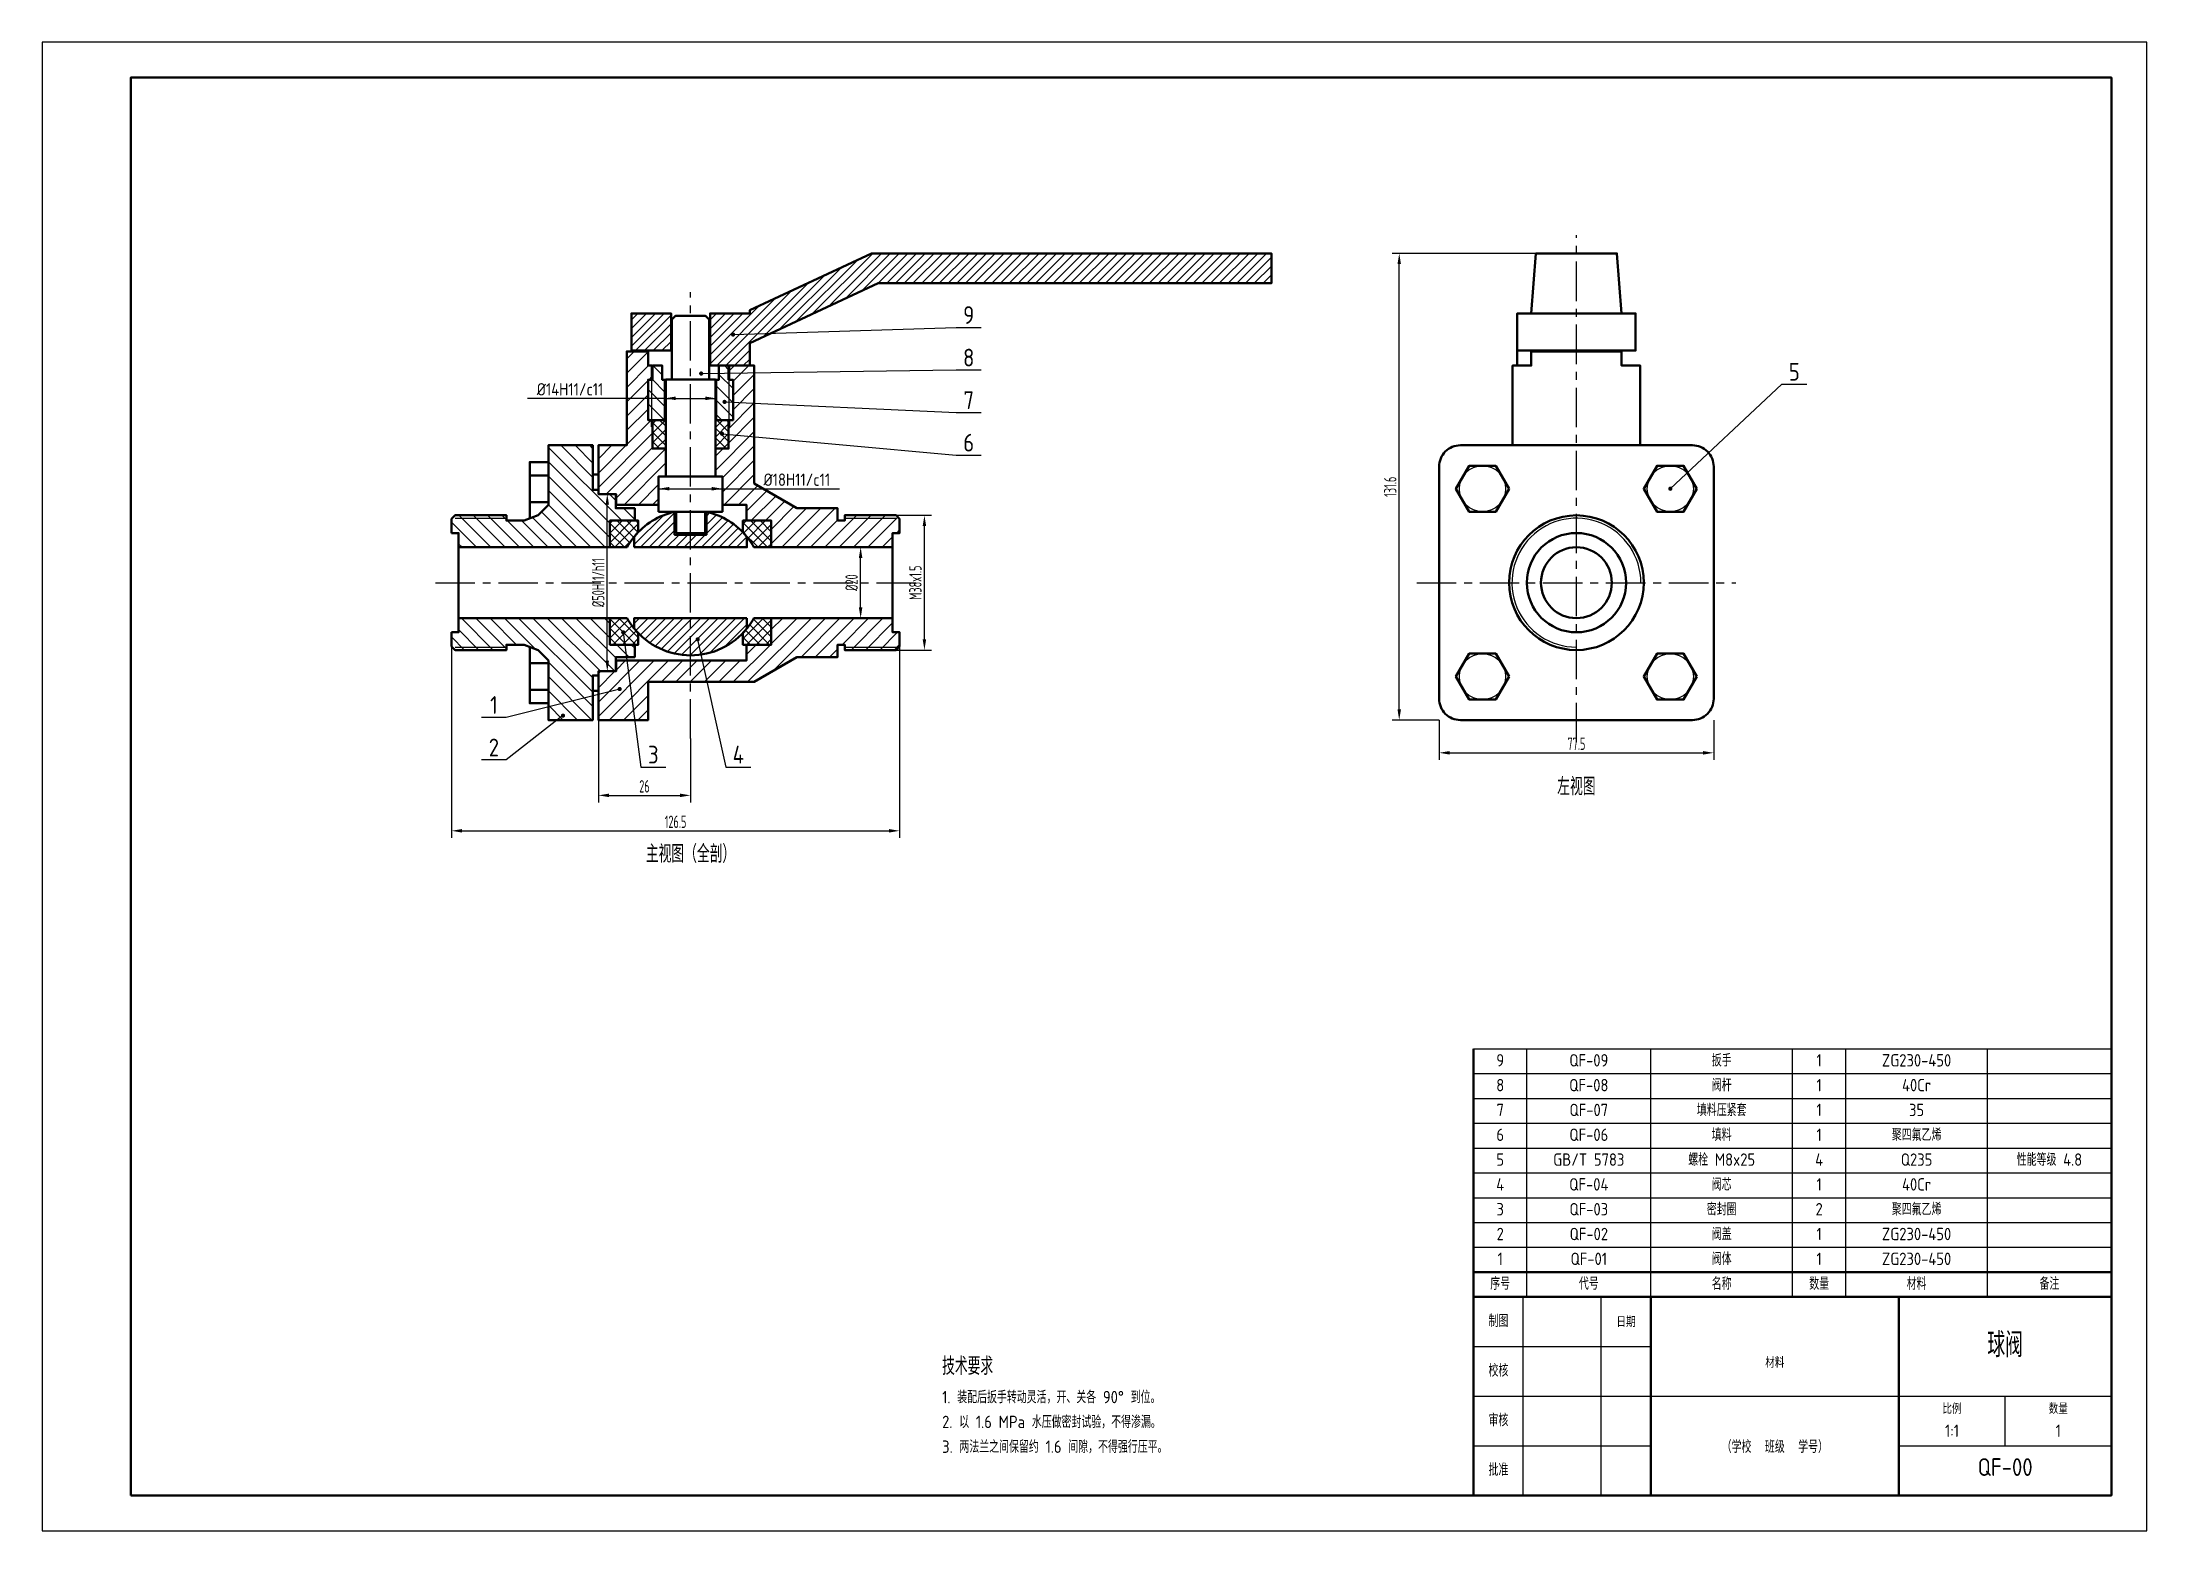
# Model space of a CAD drawing. Header units: millimetres. Extents: x 0 to 594, y 0 to 420.
import ezdxf
from ezdxf.enums import TextEntityAlignment as Align

# ---------------------------------------------------------------- set-up
doc = ezdxf.new("R2010")
doc.units = ezdxf.units.MM
doc.header["$LTSCALE"] = 3.5
doc.linetypes.add('CENTER', pattern=[5.08, 3.175, -0.635, 0.635, -0.635])
for name, color, linetype, lineweight in [('01粗实线', 7, 'CONTINUOUS', 50), ('02细实线', 3, 'CONTINUOUS', 25), ('04点画线', 1, 'CENTER', 25), ('05剖面线', 3, 'CONTINUOUS', 25), ('06尺寸', 3, 'CONTINUOUS', 25), ('07文字', 3, 'CONTINUOUS', 25), ('08图框', 7, 'CONTINUOUS', 50)]:
    doc.layers.add(name, color=color, linetype=linetype, lineweight=lineweight)
doc.styles.add('GB', font='gbenor.shx', dxfattribs={"width": 0.7, "bigfont": 'gbcbig.shx'})
doc.dimstyles.new('GB', dxfattribs={"dimtxt": 3.5, "dimasz": 3, "dimexe": 2, "dimexo": 0, "dimgap": 0.8, "dimtad": 1, "dimtxsty": 'GB', "dimcen": 2.5, "dimclrd": 3, "dimclre": 3, "dimclrt": 3, "dimazin": 3, "dimtfac": 1, "dimtmove": 0, "dimatfit": 3})

msp = doc.modelspace()

# ---------------------------------------------------------------- hatches: boundary and pattern name
at = {"layer": '05剖面线'}
h = msp.add_hatch(dxfattribs=at)
h.set_pattern_fill('ANSI31', scale=0.55)
h.paths.add_polyline_path([(188.5, 328.75), (199.7, 328.75), (199.7, 335.07), (235.95, 351.97), (346.95, 351.97), (346.95, 360.37), (234.08, 360.37), (199.7, 344.34), (199.7, 343.47), (188.5, 343.47)])
h = msp.add_hatch(dxfattribs=at)
h.set_pattern_fill('ANSI31', scale=0.55)
h.paths.add_polyline_path([(166.3, 332.97), (177.5, 332.97), (177.5, 343.47), (166.3, 343.47)])
h = msp.add_hatch(dxfattribs=at)
h.set_pattern_fill('ANSI31', scale=0.9)
h.paths.add_polyline_path([(157, 292.5), (157, 306.25), (165, 306.25), (165, 332.75), (171, 332.75), (171, 328.75), (172.08, 328.75), (172.08, 324.75), (171, 324.75), (171, 313.35), (172.08, 313.35), (172.08, 311.5), (172.25, 311.5), (172.25, 305.35), (176, 305.35), (176, 297.5), (174, 297.5), (174, 289.5), (162, 289.5), (162, 292.5)])
h = msp.add_hatch(dxfattribs=at)
h.set_pattern_fill('ANSI31', scale=0.9, angle=90)
h.paths.add_polyline_path([(171, 313.35), (175.79, 313.35), (175.79, 324.75), (175, 324.75), (175, 328.75), (172.25, 328.75), (172.25, 324.75), (171, 324.75)])
h = msp.add_hatch(dxfattribs=at)
h.set_pattern_fill('ANSI31', scale=0.9)
h.paths.add_polyline_path([(192, 289.5), (192, 297.5), (190, 297.5), (190, 305.35), (193.75, 305.35), (193.75, 311.5), (193.92, 311.5), (193.92, 313.35), (195, 313.35), (195, 324.75), (193.92, 324.75), (193.92, 328.75), (201, 328.75), (201, 295.5), (213, 288.5), (224.5, 288.5), (224.5, 285), (226.5, 285), (226.5, 286.5), (241, 286.5), (242, 285.5), (242, 281.5), (240, 281.5), (240, 277.5), (205.76, 277.5), (205.76, 285), (198.76, 285), (198.76, 289.5)])
h = msp.add_hatch(dxfattribs=at)
h.set_pattern_fill('ANSI31', scale=0.9, angle=90)
h.paths.add_polyline_path([(195, 313.35), (190.21, 313.35), (190.21, 324.75), (191, 324.75), (191, 328.75), (193.75, 328.75), (193.75, 324.75), (195, 324.75)])
h = msp.add_hatch(dxfattribs=at)
h.set_pattern_fill('ANSI37', scale=0.6)
h.paths.add_polyline_path([(172.25, 305.35), (176, 305.35), (176, 313.35), (172.25, 313.35)])
h = msp.add_hatch(dxfattribs=at)
h.set_pattern_fill('ANSI37', scale=0.6)
h.paths.add_polyline_path([(190, 305.35), (193.75, 305.35), (193.75, 313.35), (190, 313.35)])
h = msp.add_hatch(dxfattribs=at)
h.set_pattern_fill('ANSI31', scale=0.9, angle=90)
h.paths.add_polyline_path([(115.54, 281.5), (115.54, 285.5), (116.54, 286.5), (131.04, 286.5), (131.04, 285), (136, 285), (140, 286.5), (142.9, 289.5), (142.9, 306.25), (155.4, 306.25), (155.4, 293.68), (157, 293.68), (157, 292.5), (161.9, 292.5), (161.9, 288.5), (167.24, 288.5), (167.24, 285), (160.24, 285), (160.24, 277.5), (117.54, 277.5), (117.54, 281.5)])
h = msp.add_hatch(dxfattribs=at)
h.set_pattern_fill('ANSI31', scale=0.55)
h.paths.add_polyline_path([(167.1, 277.5), (167.1, 280.44, -0.168149), (178.5, 287.5), (178.5, 281), (187.5, 281), (187.5, 287.5, -0.168149), (198.9, 280.44), (198.9, 277.5)])
h = msp.add_hatch(dxfattribs=at)
h.set_pattern_fill('ANSI37', scale=0.6)
h.paths.add_polyline_path([(160.24, 277.5), (160.24, 285), (168.24, 285), (168.24, 281.73, 0.0645121), (165.1, 277.5)])
h = msp.add_hatch(dxfattribs=at)
h.set_pattern_fill('ANSI37', scale=0.6)
h.paths.add_polyline_path([(205.76, 277.5), (205.76, 285), (197.76, 285), (197.76, 281.73, -0.0645121), (200.9, 277.5)])
h = msp.add_hatch(dxfattribs=at)
h.set_pattern_fill('ANSI31', scale=0.9, angle=90)
h.paths.add_polyline_path([(115.54, 253.5), (115.54, 249.5), (116.54, 248.5), (131.04, 248.5), (131.04, 250), (136, 250), (140, 248.5), (142.9, 245.5), (142.9, 228.75), (155.4, 228.75), (155.4, 241.32), (157, 241.32), (157, 242.5), (161.9, 242.5), (161.9, 246.5), (167.24, 246.5), (167.24, 250), (160.24, 250), (160.24, 257.5), (117.54, 257.5), (117.54, 253.5)])
h = msp.add_hatch(dxfattribs=at)
h.set_pattern_fill('ANSI31', scale=0.9)
h.paths.add_polyline_path([(157, 242.5), (157, 228.75), (171, 228.75), (171, 239.5), (201, 239.5), (213, 246.5), (224.5, 246.5), (224.5, 250), (226.5, 250), (226.5, 248.5), (241, 248.5), (242, 249.5), (242, 253.5), (240, 253.5), (240, 257.5), (205.76, 257.5), (205.76, 250), (198.76, 250), (198.76, 245.5), (162, 245.5), (162, 242.5)])
h = msp.add_hatch(dxfattribs=at)
h.set_pattern_fill('ANSI37', scale=0.6)
h.paths.add_polyline_path([(160.24, 257.5), (160.24, 250), (168.24, 250), (168.24, 253.27, -0.0645121), (165.1, 257.5)])
h = msp.add_hatch(dxfattribs=at)
h.set_pattern_fill('ANSI31', scale=0.55)
h.paths.add_polyline_path([(198.9, 257.5), (198.9, 254.56, -0.4754804), (167.1, 254.56), (167.1, 257.5)])
h = msp.add_hatch(dxfattribs=at)
h.set_pattern_fill('ANSI37', scale=0.6)
h.paths.add_polyline_path([(205.76, 257.5), (205.76, 250), (197.76, 250), (197.76, 253.27, 0.0645121), (200.9, 257.5)])
at = {"layer": '06尺寸'}
h = msp.add_hatch(color=3, dxfattribs=at)
edge = h.paths.add_edge_path()
edge.add_arc((195, 337.5), 0.6, 0, 360)
h = msp.add_hatch(color=3, dxfattribs=at)
edge = h.paths.add_edge_path()
edge.add_arc((186, 326.5), 0.6, 0, 360)
h = msp.add_hatch(color=3, dxfattribs=at)
edge = h.paths.add_edge_path()
edge.add_arc((192.6, 318.5), 0.6, 0, 360)
h = msp.add_hatch(color=3, dxfattribs=at)
edge = h.paths.add_edge_path()
edge.add_arc((191.9, 309.5), 0.6, 0, 360)
h = msp.add_hatch(color=3, dxfattribs=at)
edge = h.paths.add_edge_path()
edge.add_arc((459.5, 294), 0.6, 0, 360)
h = msp.add_hatch(color=3, dxfattribs=at)
edge = h.paths.add_edge_path()
edge.add_arc((164, 253.5), 0.6, 0, 360)
h = msp.add_hatch(color=3, dxfattribs=at)
edge = h.paths.add_edge_path()
edge.add_arc((185, 251.5), 0.6, 0, 360)
h = msp.add_hatch(color=3, dxfattribs=at)
edge = h.paths.add_edge_path()
edge.add_arc((163, 237.5), 0.6, 0, 360)
h = msp.add_hatch(color=3, dxfattribs=at)
edge = h.paths.add_edge_path()
edge.add_arc((147, 230), 0.6, 0, 360)

# ---------------------------------------------------------------- linework, layer by layer
at = {"layer": '01粗实线'}
for p, q in [((137.6, 297.75), (142.9, 297.75)), ((155.4, 298), (157, 298)), ((131.04, 285.69), (131.04, 286.5)), ((137.6, 290.25), (142.9, 290.25)), ((226.5, 285.69), (226.5, 286.5)), ((117.54, 257.5), (117.54, 277.5)), ((240, 257.5), (240, 277.5)), ((131.04, 249.31), (131.04, 248.5)), ((137.6, 244.75), (142.9, 244.75)), ((226.5, 249.31), (226.5, 248.5)), ((137.6, 237.25), (142.9, 237.25)), ((155.4, 237), (157, 237))]:
    msp.add_line(p, q, dxfattribs=at)
for points in [[(188.5, 328.75), (199.7, 328.75), (199.7, 335.07), (235.95, 351.97), (346.95, 351.97), (346.95, 360.37), (234.08, 360.37), (199.7, 344.34), (199.7, 343.47), (188.5, 343.47)], [(166.3, 332.97), (177.5, 332.97), (177.5, 343.47), (166.3, 343.47)], [(416.3, 332.97), (449.7, 332.97), (449.7, 343.47), (416.3, 343.47)], [(157, 292.5), (157, 306.25), (165, 306.25), (165, 332.75), (171, 332.75), (171, 328.75), (172.08, 328.75), (172.08, 324.75), (171, 324.75), (171, 313.35), (172.08, 313.35), (172.08, 311.5), (172.25, 311.5), (172.25, 305.35), (176, 305.35), (176, 297.5), (174, 297.5), (174, 289.5), (162, 289.5), (162, 292.5)], [(416.3, 328.75), (420.27, 328.75), (420.27, 332.97), (416.3, 332.97)], [(171, 313.35), (175.79, 313.35), (175.79, 324.75), (175, 324.75), (175, 328.75), (172.25, 328.75), (172.25, 324.75), (171, 324.75)], [(192, 289.5), (192, 297.5), (190, 297.5), (190, 305.35), (193.75, 305.35), (193.75, 311.5), (193.92, 311.5), (193.92, 313.35), (195, 313.35), (195, 324.75), (193.92, 324.75), (193.92, 328.75), (201, 328.75), (201, 295.5), (213, 288.5), (224.5, 288.5), (224.5, 285), (226.5, 285), (226.5, 286.5), (241, 286.5), (242, 285.5), (242, 281.5), (240, 281.5), (240, 277.5), (205.76, 277.5), (205.76, 285), (198.76, 285), (198.76, 289.5)], [(195, 313.35), (190.21, 313.35), (190.21, 324.75), (191, 324.75), (191, 328.75), (193.75, 328.75), (193.75, 324.75), (195, 324.75)], [(176, 297.5), (190, 297.5), (190, 324.78), (176, 324.78)], [(172.25, 305.35), (176, 305.35), (176, 313.35), (172.25, 313.35)], [(190, 305.35), (193.75, 305.35), (193.75, 313.35), (190, 313.35)], [(115.54, 281.5), (115.54, 285.5), (116.54, 286.5), (131.04, 286.5), (131.04, 285), (136, 285), (140, 286.5), (142.9, 289.5), (142.9, 306.25), (155.4, 306.25), (155.4, 293.68), (157, 293.68), (157, 292.5), (161.9, 292.5), (161.9, 288.5), (167.24, 288.5), (167.24, 285), (160.24, 285), (160.24, 277.5), (117.54, 277.5), (117.54, 281.5)], [(174, 287.5), (192, 287.5), (192, 297.5), (174, 297.5)], [(414, 294), (410.25, 300.495), (402.75, 300.495), (399, 294), (402.75, 287.505), (410.25, 287.505)], [(467, 294), (463.25, 300.495), (455.75, 300.495), (452, 294), (455.75, 287.505), (463.25, 287.505)], [(178.9, 281.5), (187.1, 281.5), (187.1, 287.5), (178.9, 287.5)], [(115.54, 253.5), (115.54, 249.5), (116.54, 248.5), (131.04, 248.5), (131.04, 250), (136, 250), (140, 248.5), (142.9, 245.5), (142.9, 228.75), (155.4, 228.75), (155.4, 241.32), (157, 241.32), (157, 242.5), (161.9, 242.5), (161.9, 246.5), (167.24, 246.5), (167.24, 250), (160.24, 250), (160.24, 257.5), (117.54, 257.5), (117.54, 253.5)], [(157, 242.5), (157, 228.75), (171, 228.75), (171, 239.5), (201, 239.5), (213, 246.5), (224.5, 246.5), (224.5, 250), (226.5, 250), (226.5, 248.5), (241, 248.5), (242, 249.5), (242, 253.5), (240, 253.5), (240, 257.5), (205.76, 257.5), (205.76, 250), (198.76, 250), (198.76, 245.5), (162, 245.5), (162, 242.5)], [(414, 241), (410.25, 247.495), (402.75, 247.495), (399, 241), (402.75, 234.505), (410.25, 234.505)], [(467, 241), (463.25, 247.495), (455.75, 247.495), (452, 241), (455.75, 234.505), (463.25, 234.505)]]:
    msp.add_lwpolyline(points, close=True, dxfattribs=at)
for points in [[(420.23, 343.47), (421.59, 360.37), (444.41, 360.37), (445.77, 343.47)], [(177.75, 324.78), (177.75, 341.78), (178.75, 342.78), (187.25, 342.78), (188.25, 341.78), (188.25, 324.78)], [(415, 306.25), (415, 328.75), (420.27, 328.75), (420.27, 332.75), (445.73, 332.75), (445.73, 328.75), (451, 328.75), (451, 306.25)], [(137.6, 285.6), (137.6, 301.5), (142.9, 301.5), (142.9, 289.5)], [(137.6, 249.4), (137.6, 233.5), (142.9, 233.5), (142.9, 245.5)]]:
    msp.add_lwpolyline(points, dxfattribs=at)
for points in [[(400.25, 306.25), (465.75, 306.25, -0.4142136), (471.75, 300.25), (471.75, 234.75, -0.4142136), (465.75, 228.75), (400.25, 228.75, -0.4142136), (394.25, 234.75), (394.25, 300.25, -0.4142136), (400.25, 306.25)], [(167.1, 277.5), (167.1, 280.44, -0.168149), (178.5, 287.5), (178.5, 281), (187.5, 281), (187.5, 287.5, -0.168149), (198.9, 280.44), (198.9, 277.5)], [(160.24, 277.5), (160.24, 285), (168.24, 285), (168.24, 281.73, 0.0645121), (165.1, 277.5)], [(205.76, 277.5), (205.76, 285), (197.76, 285), (197.76, 281.73, -0.0645121), (200.9, 277.5)], [(160.24, 257.5), (160.24, 250), (168.24, 250), (168.24, 253.27, -0.0645121), (165.1, 257.5)], [(198.9, 257.5), (198.9, 254.56, -0.4754804), (167.1, 254.56), (167.1, 257.5)], [(205.76, 257.5), (205.76, 250), (197.76, 250), (197.76, 253.27, 0.0645121), (200.9, 257.5)]]:
    msp.add_lwpolyline(points, format="xyb", close=True, dxfattribs=at)
for radius in [19, 14, 10]:
    msp.add_circle((433, 267.5), radius, dxfattribs=at)
at = {"layer": '02细实线'}
for p, q in [((195, 337.5), (258, 339.5)), ((258, 339.5), (265, 339.5)), ((186, 326.5), (258, 327.5)), ((258, 327.5), (265, 327.5)), ((172.08, 313.35), (172.08, 324.75)), ((193.92, 313.35), (193.92, 324.75)), ((459.5, 294), (491, 323.5)), ((491, 323.5), (498, 323.5)), ((192.6, 318.5), (258, 315.5)), ((258, 315.5), (265, 315.5)), ((191.9, 309.5), (258, 303.5)), ((258, 303.5), (265, 303.5)), ((116.54, 285.69), (131.04, 285.69)), ((226.5, 285.69), (241, 285.69)), ((164, 253.5), (169, 215.5)), ((185, 251.5), (193, 215.5)), ((116.54, 249.31), (131.04, 249.31)), ((226.5, 249.31), (241, 249.31)), ((163, 237.5), (131, 229.5)), ((131, 229.5), (124, 229.5)), ((147, 230), (131, 217.5)), ((131, 217.5), (124, 217.5)), ((169, 215.5), (176, 215.5)), ((193, 215.5), (200, 215.5)), ((404, 136), (584, 136)), ((419, 66), (419, 136)), ((454, 66), (454, 136)), ((494, 66), (494, 136)), ((509, 66), (509, 136)), ((549, 66), (549, 136)), ((404, 129), (584, 129)), ((404, 122), (584, 122)), ((404, 115), (584, 115)), ((404, 108), (584, 108)), ((404, 101), (584, 101)), ((404, 94), (584, 94)), ((404, 87), (584, 87)), ((404, 80), (584, 80)), ((404, 66), (454, 66)), ((418, 10), (418, 66)), ((440, 10), (440, 66)), ((404, 52), (454, 52)), ((404, 38), (454, 38)), ((454, 38), (524, 38)), ((524, 38), (584, 38)), ((554, 24), (554, 38)), ((404, 24), (454, 24)), ((524, 24), (584, 24))]:
    msp.add_line(p, q, dxfattribs=at)
msp.add_lwpolyline([(0, 0), (594, 0), (594, 420), (0, 420)], close=True, dxfattribs=at)
msp.add_lwpolyline([(451.19, 267.5, 2.4142136), (433, 249.31)], format="xyb", dxfattribs=at)
for centre in [(406.5, 294), (459.5, 294), (406.5, 241), (459.5, 241)]:
    msp.add_circle(centre, 6.5, dxfattribs=at)
at = {"layer": '04点画线'}
for p, q in [((433, 222.5), (433, 365.5)), ((183, 223.5), (183, 349.5)), ((111, 267.5), (247, 267.5)), ((388, 267.5), (478, 267.5))]:
    msp.add_line(p, q, dxfattribs=at)
at = {"layer": '06尺寸'}
for p, q in [((175.79, 319.5), (137, 319.5)), ((175.79, 319.5), (190.21, 319.5)), ((174, 294), (192, 294)), ((192, 294), (225, 294))]:
    msp.add_line(p, q, dxfattribs=at)
for points in [[(175.79, 319.5), (178.79, 319), (178.79, 320)], [(190.21, 319.5), (187.21, 320), (187.21, 319)], [(174, 294), (177, 293.5), (177, 294.5)], [(192, 294), (189, 294.5), (189, 293.5)]]:
    msp.add_solid(points, dxfattribs=at)
at = {"layer": '08图框'}
for p, q in [((404, 66), (404, 136)), ((584, 66), (584, 136)), ((404, 73), (584, 73)), ((404, 66), (584, 66)), ((454, 10), (454, 66)), ((524, 10), (524, 66))]:
    msp.add_line(p, q, dxfattribs=at)
for points in [[(25, 10), (584, 10), (584, 410), (25, 410)], [(404, 10), (584, 10), (584, 66), (404, 66)]]:
    msp.add_lwpolyline(points, close=True, dxfattribs=at)

# ---------------------------------------------------------------- texts
at = {"layer": '06尺寸', "style": 'GB'}
for s, p in [('%%c14H11/c11', (149, 320.3)), ('%%c18H11/c11', (213, 294.8))]:
    msp.add_text(s, height=3.5, dxfattribs=at).set_placement(p, align=Align.CENTER)
at = {"layer": '07文字', "style": 'GB'}
for s, height, p in [('9', 5, (261.5, 340.5)), ('8', 5, (261.5, 328.5)), ('5', 5, (494.5, 324.5)), ('7', 5, (261.5, 316.5)), ('6', 5, (261.5, 304.5)), ('1', 5, (127.5, 230.5)), ('2', 5, (127.5, 218.5)), ('3', 5, (172.5, 216.5)), ('4', 5, (196.5, 216.5)), ('左视图', 5, (433, 207.5)), ('主视图（全剖）', 5, (183, 188.5)), ('9', 3.5, (411.5, 131)), ('QF-09', 3.5, (436.5, 131)), ('扳手', 3.5, (474, 131)), ('1', 3.5, (501.5, 131)), ('ZG230-450', 3.5, (529, 131)), ('8', 3.5, (411.5, 124)), ('QF-08', 3.5, (436.5, 124)), ('阀杆', 3.5, (474, 124)), ('1', 3.5, (501.5, 124)), ('40Cr', 3.5, (529, 124)), ('7', 3.5, (411.5, 117)), ('QF-07', 3.5, (436.5, 117)), ('填料压紧套', 3.5, (474, 117)), ('1', 3.5, (501.5, 117)), ('35', 3.5, (529, 117)), ('6', 3.5, (411.5, 110)), ('QF-06', 3.5, (436.5, 110)), ('填料', 3.5, (474, 110)), ('1', 3.5, (501.5, 110)), ('聚四氟乙烯', 3.5, (529, 110)), ('5', 3.5, (411.5, 103)), ('GB/T 5783', 3.5, (436.5, 103)), ('螺栓 M8x25', 3.5, (474, 103)), ('4', 3.5, (501.5, 103)), ('Q235', 3.5, (529, 103)), ('性能等级 4.8', 3.5, (566.5, 103)), ('4', 3.5, (411.5, 96)), ('QF-04', 3.5, (436.5, 96)), ('阀芯', 3.5, (474, 96)), ('1', 3.5, (501.5, 96)), ('40Cr', 3.5, (529, 96)), ('3', 3.5, (411.5, 89)), ('QF-03', 3.5, (436.5, 89)), ('密封圈', 3.5, (474, 89)), ('2', 3.5, (501.5, 89)), ('聚四氟乙烯', 3.5, (529, 89)), ('2', 3.5, (411.5, 82)), ('QF-02', 3.5, (436.5, 82)), ('阀盖', 3.5, (474, 82)), ('1', 3.5, (501.5, 82)), ('ZG230-450', 3.5, (529, 82)), ('1', 3.5, (411.5, 75)), ('QF-01', 3.5, (436.5, 75)), ('阀体', 3.5, (474, 75)), ('1', 3.5, (501.5, 75)), ('ZG230-450', 3.5, (529, 75)), ('序号', 3.5, (411.5, 68)), ('代号', 3.5, (436.5, 68)), ('名称', 3.5, (474, 68)), ('数量', 3.5, (501.5, 68)), ('材料', 3.5, (529, 68)), ('备注', 3.5, (566.5, 68)), ('制图', 3.5, (411, 57.5)), ('日期', 3, (447, 57.5)), ('球阀', 7, (554, 49)), ('材料', 3, (489, 46)), ('校核', 3.5, (411, 43.5)), ('比例', 3, (539, 33)), ('数量', 3, (569, 33)), ('审核', 3.5, (411, 29.5)), ('1:1', 3.5, (539, 26.5)), ('1', 3.5, (569, 26.5)), ('（学校  班级  学号）', 3.5, (489, 22)), ('批准', 3.5, (411, 15.5)), ('QF-00', 5, (554, 15.5))]:
    msp.add_text(s, height=height, dxfattribs=at).set_placement(p, align=Align.CENTER)
for s, height, p in [('技术要求', 5, (254, 44)), ('1. 装配后扳手转动灵活，开、关各 90%%d 到位。', 3.5, (254, 36)), ('2. 以 1.6 MPa 水压做密封试验，不得渗漏。', 3.5, (254, 29)), ('3. 两法兰之间保留约 1.6 间隙，不得强行压平。', 3.5, (254, 22))]:
    msp.add_text(s, height=height, dxfattribs=at).set_placement(p)

# ---------------------------------------------------------------- dimensions: what is measured, and where the dimension line sits
at = {"layer": '06尺寸'}
for base, p1, p2, text in [((383, 228.75), (394.25, 228.75), (421.59, 360.37), '131.6'), ((159.5, 242.5), (159.5, 242.5), (159.5, 292.5), '%%c50H11/h11'), ((249, 248.5), (241, 248.5), (241, 286.5), 'M38x1.5'), ((231, 257.5), (231, 257.5), (231, 277.5), '%%c20')]:
    msp.add_linear_dim(base=base, p1=p1, p2=p2, angle=90, text=text, dimstyle='GB', dxfattribs=at).render()
for base, p1, p2, text in [((115.54, 197.5), (115.54, 249.5), (242, 249.5), '126.5'), ((157, 207.5), (157, 228.75), (183, 223.5), '26'), ((394.25, 219.5), (394.25, 228.75), (471.75, 228.75), '77.5')]:
    msp.add_linear_dim(base=base, p1=p1, p2=p2, text=text, dimstyle='GB', dxfattribs=at).render()

doc.saveas('drawing.dxf')
